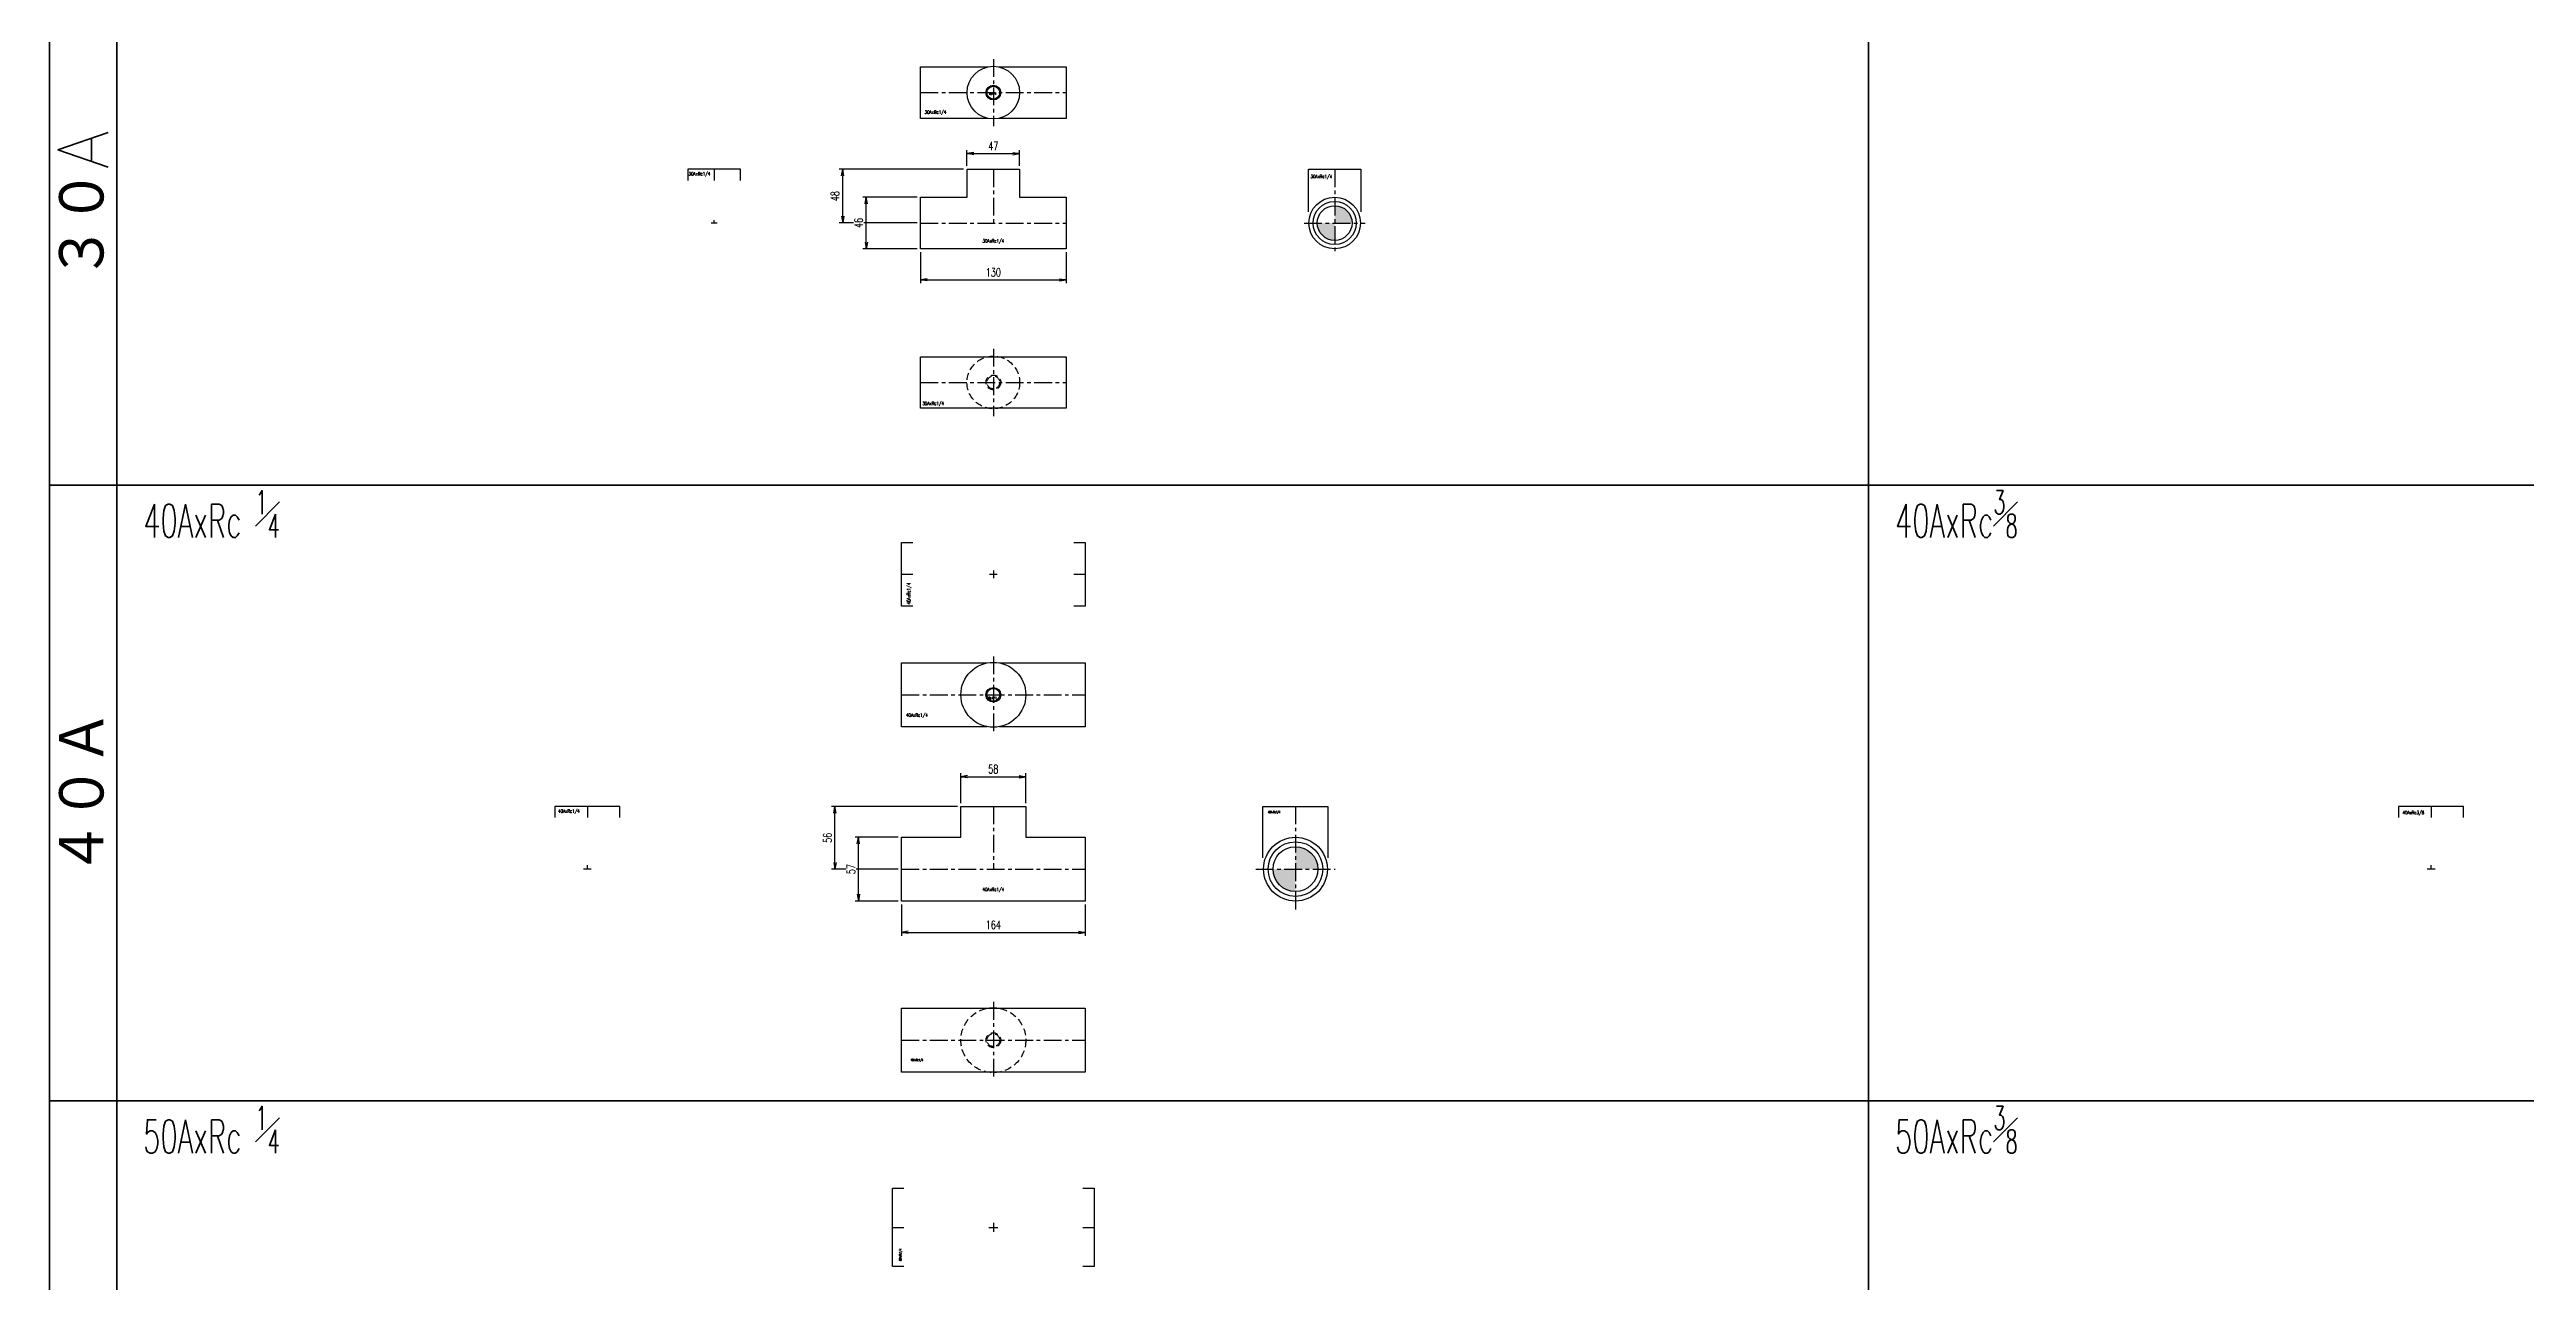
# Model space of a CAD drawing. Header units: millimetres. Extents: x 1711 to 90196, y -23291 to 8516.
# Drawn here: x 53483 to 55695, y -615 to 487 of the extents above; entities that cross this region are included whole.
import ezdxf
from ezdxf.enums import TextEntityAlignment as Align

# ---------------------------------------------------------------- set-up
doc = ezdxf.new("R2010")
doc.units = ezdxf.units.MM
doc.header["$PDMODE"] = 35
doc.linetypes.add('CENTER', pattern=[50.8, 31.75, -6.35, 6.35, -6.35])
doc.linetypes.add('HIDDEN', pattern=[9.525, 6.35, -3.175])
doc.layers.add('line', color=153, linetype='Continuous', lineweight=50)
for name, color, linetype in [('寸法', 2, 'Continuous'), ('配管-CVP', 4, 'Continuous'), ('＃配管（PVC)', 21, 'Continuous')]:
    doc.layers.add(name, color=color, linetype=linetype)
doc.styles.add('kpk', font='romans.shx', dxfattribs={"width": 0.7, "bigfont": 'extfont2.shx'})
doc.styles.get("Standard").update_dxf_attribs({"font": 'romans.shx', "bigfont": 'extfont.shx'})
doc.dimstyles.new('KPK-3', dxfattribs={"dimscale": 3, "dimtxt": 2.5, "dimasz": 2, "dimexe": 1, "dimexo": 1, "dimgap": 1, "dimtad": 3, "dimdec": 1, "dimdsep": 46, "dimtxsty": 'kpk', "dimblk": 'OPEN', "dimcen": 2.5, "dimclrd": 2, "dimclre": 2, "dimclrt": 4, "dimadec": 1, "dimazin": 2, "dimtfac": 1, "dimtdec": 1, "dimtmove": 0, "dimatfit": 2, "dimldrblk": 'OPEN', "dimfxl": 0, "dimlwd": -1, "dimlwe": -1, "dimarcsym": 0})

# ---------------------------------------------------------------- blocks, each defined once
blk = doc.blocks.new('_Open')
at = {"color": 0, "linetype": 'ByBlock', "lineweight": -2}
for p, q in [((-1, 0.17), (0, 0)), ((-1, -0.17), (0, 0)), ((0, 0), (-1, 0))]:
    blk.add_line(p, q, dxfattribs=at)
blk = doc.blocks.new('*D2252')
at = {"layer": 'Defpoints', "color": 0, "transparency": 16777216}
for p in [(54191.2, 379.7), (54302.2, 379.7), (54260.7, 331.7)]:
    blk.add_point(p, dxfattribs=at)
at = {"layer": '寸法', "color": 2, "transparency": 16777216}
for p, q in [((54299.2, 379.7), (54188.2, 379.7)), ((54191.2, 337.7), (54191.2, 373.7)), ((54257.7, 331.7), (54188.2, 331.7))]:
    blk.add_line(p, q, dxfattribs=at)
at = {"layer": '寸法', "color": 2, "transparency": 16777216, "xscale": 6, "yscale": 6, "zscale": 6}
for p, rotation in [((54191.2, 379.7), 90), ((54191.2, 331.7), 270)]:
    blk.add_blockref('_Open', p, dxfattribs=dict(at, rotation=rotation))
at = {"layer": '寸法', "color": 4, "transparency": 16777216, "insert": (54184.4, 355.7), "char_height": 7.5, "attachment_point": 5, "rotation": 90, "style": 'kpk', "bg_fill": 3, "box_fill_scale": 1.1, "bg_fill_color": 256, "bg_fill_true_color": 13158600, "bg_fill_transparency": 0}
blk.add_mtext('48', dxfattribs=at)
blk = doc.blocks.new('*D2253')
at = {"layer": 'Defpoints', "color": 0, "transparency": 16777216}
for p in [(54260.7, 308.7), (54390.7, 308.7), (54390.7, 280.9)]:
    blk.add_point(p, dxfattribs=at)
at = {"layer": '寸法', "color": 2, "transparency": 16777216}
for p, q in [((54260.7, 305.7), (54260.7, 277.9)), ((54390.7, 305.7), (54390.7, 277.9)), ((54266.7, 280.9), (54384.7, 280.9))]:
    blk.add_line(p, q, dxfattribs=at)
at = {"layer": '寸法', "color": 2, "transparency": 16777216, "xscale": 6, "yscale": 6, "zscale": 6, "rotation": 180}
blk.add_blockref('_Open', (54260.7, 280.9), dxfattribs=at)
at = {"layer": '寸法', "color": 2, "transparency": 16777216, "xscale": 6, "yscale": 6, "zscale": 6}
blk.add_blockref('_Open', (54390.7, 280.9), dxfattribs=at)
at = {"layer": '寸法', "color": 4, "transparency": 16777216, "insert": (54325.7, 287.6), "char_height": 7.5, "attachment_point": 5, "style": 'kpk', "bg_fill": 3, "box_fill_scale": 1.1, "bg_fill_color": 256, "bg_fill_true_color": 13158600, "bg_fill_transparency": 0}
blk.add_mtext('130', dxfattribs=at)
blk = doc.blocks.new('*D2254')
at = {"layer": 'Defpoints', "color": 0, "transparency": 16777216}
for p in [(54243.7, -274), (54407.7, -274), (54407.7, -302)]:
    blk.add_point(p, dxfattribs=at)
at = {"layer": '寸法', "color": 2, "transparency": 16777216}
for p, q in [((54243.7, -277), (54243.7, -305)), ((54407.7, -277), (54407.7, -305)), ((54249.7, -302), (54401.7, -302))]:
    blk.add_line(p, q, dxfattribs=at)
at = {"layer": '寸法', "color": 2, "transparency": 16777216, "xscale": 6, "yscale": 6, "zscale": 6, "rotation": 180}
blk.add_blockref('_Open', (54243.7, -302), dxfattribs=at)
at = {"layer": '寸法', "color": 2, "transparency": 16777216, "xscale": 6, "yscale": 6, "zscale": 6}
blk.add_blockref('_Open', (54407.7, -302), dxfattribs=at)
at = {"layer": '寸法', "color": 4, "transparency": 16777216, "insert": (54325.7, -295.3), "char_height": 7.5, "attachment_point": 5, "style": 'kpk', "bg_fill": 3, "box_fill_scale": 1.1, "bg_fill_color": 256, "bg_fill_true_color": 13158600, "bg_fill_transparency": 0}
blk.add_mtext('164', dxfattribs=at)
blk = doc.blocks.new('*D2263')
at = {"layer": 'Defpoints', "color": 0, "transparency": 16777216}
for p in [(54354.7, -162.9), (54296.7, -189.5), (54354.7, -189.5)]:
    blk.add_point(p, dxfattribs=at)
at = {"layer": '寸法', "color": 2, "transparency": 16777216}
for p, q in [((54296.7, -186.5), (54296.7, -159.9)), ((54302.7, -162.9), (54348.7, -162.9)), ((54354.7, -186.5), (54354.7, -159.9))]:
    blk.add_line(p, q, dxfattribs=at)
at = {"layer": '寸法', "color": 2, "transparency": 16777216, "xscale": 6, "yscale": 6, "zscale": 6, "rotation": 180}
blk.add_blockref('_Open', (54296.7, -162.9), dxfattribs=at)
at = {"layer": '寸法', "color": 2, "transparency": 16777216, "xscale": 6, "yscale": 6, "zscale": 6}
blk.add_blockref('_Open', (54354.7, -162.9), dxfattribs=at)
at = {"layer": '寸法', "color": 4, "transparency": 16777216, "insert": (54325.7, -156.2), "char_height": 7.5, "attachment_point": 5, "style": 'kpk', "bg_fill": 3, "box_fill_scale": 1.1, "bg_fill_color": 256, "bg_fill_true_color": 13158600, "bg_fill_transparency": 0}
blk.add_mtext('58', dxfattribs=at)
blk = doc.blocks.new('*D2264')
at = {"layer": 'Defpoints', "color": 0, "transparency": 16777216}
for p in [(54302.2, 379.7), (54349.2, 393.7), (54349.2, 379.7)]:
    blk.add_point(p, dxfattribs=at)
at = {"layer": '寸法', "color": 2, "transparency": 16777216}
for p, q in [((54302.2, 382.7), (54302.2, 396.7)), ((54308.2, 393.7), (54343.2, 393.7)), ((54349.2, 382.7), (54349.2, 396.7))]:
    blk.add_line(p, q, dxfattribs=at)
at = {"layer": '寸法', "color": 2, "transparency": 16777216, "xscale": 6, "yscale": 6, "zscale": 6, "rotation": 180}
blk.add_blockref('_Open', (54302.2, 393.7), dxfattribs=at)
at = {"layer": '寸法', "color": 2, "transparency": 16777216, "xscale": 6, "yscale": 6, "zscale": 6}
blk.add_blockref('_Open', (54349.2, 393.7), dxfattribs=at)
at = {"layer": '寸法', "color": 4, "transparency": 16777216, "insert": (54325.7, 400.4), "char_height": 7.5, "attachment_point": 5, "style": 'kpk', "bg_fill": 3, "box_fill_scale": 1.1, "bg_fill_color": 256, "bg_fill_true_color": 13158600, "bg_fill_transparency": 0}
blk.add_mtext('47', dxfattribs=at)
blk = doc.blocks.new('*D2265')
at = {"layer": 'Defpoints', "color": 0, "transparency": 16777216}
for p in [(54212.2, 354.7), (54260.7, 354.7), (54260.7, 308.7)]:
    blk.add_point(p, dxfattribs=at)
at = {"layer": '寸法', "color": 2, "transparency": 16777216}
for p, q in [((54257.7, 354.7), (54209.2, 354.7)), ((54212.2, 314.7), (54212.2, 348.7)), ((54257.7, 308.7), (54209.2, 308.7))]:
    blk.add_line(p, q, dxfattribs=at)
at = {"layer": '寸法', "color": 2, "transparency": 16777216, "xscale": 6, "yscale": 6, "zscale": 6}
for p, rotation in [((54212.2, 354.7), 90), ((54212.2, 308.7), 270)]:
    blk.add_blockref('_Open', p, dxfattribs=dict(at, rotation=rotation))
at = {"layer": '寸法', "color": 4, "transparency": 16777216, "insert": (54205.4, 331.7), "char_height": 7.5, "attachment_point": 5, "rotation": 90, "style": 'kpk', "bg_fill": 3, "box_fill_scale": 1.1, "bg_fill_color": 256, "bg_fill_true_color": 13158600, "bg_fill_transparency": 0}
blk.add_mtext('46', dxfattribs=at)
blk = doc.blocks.new('A$Cb0ec0105')
at = {"layer": 'line'}
for p, q in [((0, 0), (0, -9662.3)), ((60, 0), (60, -9662.3)), ((1624.4, -9662.3), (1624.4, -100))]:
    blk.add_line(p, q, dxfattribs=at)
for points in [[(0, -1510), (2414, -1510), (3514, -1510), (4614, -1510), (5714, -1510), (6814, -1510), (7914, -1510), (7974, -1510), (9074, -1510), (10174, -1510), (11274, -1510), (12374, -1510), (13681.8, -1510)], [(0, -2060), (2414, -2060), (3514, -2060), (4614, -2060), (5714, -2060), (6814, -2060), (7914, -2060), (7974, -2060), (9074, -2060), (10174, -2060), (11274, -2060), (12374, -2060), (13681.8, -2060)]]:
    blk.add_lwpolyline(points, dxfattribs=at)
at = {"layer": 'line', "char_height": 45, "attachment_point": 5, "rotation": 90}
for s, insert in [('３０A', (30, -1260)), ('４０Ａ', (30, -1785))]:
    blk.add_mtext(s, dxfattribs=dict(at, insert=insert))
at = {"layer": 'line', "char_height": 30, "attachment_point": 4}
for s, insert in [('{\\W0.6;40AxRc \\H0.7x;\\S1#4;}', (83.6, -1535.9)), ('{\\W0.6;40AxRc\\H0.7x;\\S3#8;}', (1647.9, -1535.9)), ('{\\W0.6;50AxRc \\H0.7x;\\S1#4;}', (83.6, -2085.9)), ('{\\W0.6;50AxRc\\H0.7x;\\S3#8;}', (1647.9, -2085.9))]:
    blk.add_mtext(s, dxfattribs=dict(at, insert=insert))
blk = doc.blocks.new('30AxRc1／4-ねじ付BT『Ｔ型』-正面')
at = {"layer": '＃配管（PVC)', "color": 2, "linetype": 'CENTER', "ltscale": 0.5}
for p, q in [((0, 48), (0, 0)), ((-65, 0), (65, 0))]:
    blk.add_line(p, q, dxfattribs=at)
at = {"layer": '＃配管（PVC)', "color": 0, "linetype": 'ByBlock'}
blk.add_lwpolyline([(-65, -23), (-65, 23), (-23.5, 23), (-23.5, 48), (23.5, 48), (23.5, 23), (65, 23), (65, -23)], close=True, dxfattribs=at)
at = {"layer": 'Defpoints', "color": 6, "style": 'kpk', "width": 0.7}
blk.add_text('30AxRc1/4', height=3, dxfattribs=at).set_placement((0, -14.5), align=Align.TOP_CENTER)
blk = doc.blocks.new('30AxRc1／4-ねじ付BT『Ｔ型』-下面')
at = {"layer": '＃配管（PVC)', "color": 2, "linetype": 'CENTER', "ltscale": 0.5}
blk.add_line((0, 30), (0, -30), dxfattribs=at)
at = {"layer": '＃配管（PVC)', "color": 0, "linetype": 'ByBlock'}
blk.add_lwpolyline([(65, 23), (65, -23), (-65, -23), (-65, 23)], close=True, dxfattribs=at)
at = {"layer": '＃配管（PVC)', "color": 2, "linetype": 'CENTER', "ltscale": 0.5}
blk.add_lwpolyline([(-65, 0), (65, 0)], dxfattribs=at)
at = {"layer": '＃配管（PVC)', "color": 252, "linetype": 'HIDDEN'}
for radius in [23.5, 5.72]:
    blk.add_circle((0, 0), radius, dxfattribs=at)
at = {"layer": '＃配管（PVC)', "color": 42, "linetype": 'HIDDEN'}
blk.add_circle((0, 0), 6.58, dxfattribs=at)
at = {"layer": 'Defpoints', "color": 6, "style": 'kpk', "width": 0.7}
blk.add_text('30AxRc1/4', height=3, dxfattribs=at).set_placement((-53.7, -17.2), align=Align.TOP_CENTER)
blk = doc.blocks.new('30AxRc1／4-ねじ付BT『Ｔ型』-上面')
at = {"layer": '＃配管（PVC)', "color": 2, "linetype": 'CENTER', "ltscale": 0.5}
blk.add_line((0, 30), (0, -30), dxfattribs=at)
at = {"layer": '＃配管（PVC)', "color": 0, "linetype": 'ByBlock'}
for points in [[(-4.8, -23), (-65, -23), (-65, 23), (-4.8, 23)], [(4.8, 23), (65, 23), (65, -23), (4.8, -23)]]:
    blk.add_lwpolyline(points, dxfattribs=at)
at = {"layer": '＃配管（PVC)', "color": 2, "linetype": 'CENTER', "ltscale": 0.5}
blk.add_lwpolyline([(-65, 0), (65, 0)], dxfattribs=at)
at = {"layer": '＃配管（PVC)', "color": 0, "linetype": 'ByBlock'}
for radius in [23.5, 5.72]:
    blk.add_circle((0, 0), radius, dxfattribs=at)
at = {"layer": '＃配管（PVC)', "color": 42, "linetype": 'ByBlock'}
blk.add_circle((0, 0), 6.58, dxfattribs=at)
at = {"layer": 'Defpoints', "color": 6, "style": 'kpk'}
for s, height, width, p in [('Rc1/4 ', 2, 0.6, (0, 0)), ('30AxRc1/4', 3, 0.7, (-51.7, -15.9))]:
    blk.add_text(s, height=height, dxfattribs=dict(at, width=width)).set_placement(p, align=Align.TOP_CENTER)
blk = doc.blocks.new('30AxRc1／4-ねじ付BT『Ｔ型』-半(側)')
at = {"layer": '＃配管（PVC)', "color": 2, "linetype": 'CENTER', "ltscale": 0.5}
for p, q in [((0, 48), (0, 38)), ((2.7, 0), (-2.7, 0)), ((0, 0), (0, 2.7))]:
    blk.add_line(p, q, dxfattribs=at)
at = {"layer": '＃配管（PVC)', "color": 0, "linetype": 'ByBlock'}
blk.add_lwpolyline([(23.5, 38), (23.5, 48), (-23.5, 48), (-23.5, 38)], dxfattribs=at)
at = {"layer": 'Defpoints', "color": 6, "style": 'kpk', "width": 0.7}
blk.add_text('30AxRc1/4', height=3, dxfattribs=at).set_placement((-13.1, 45.5), align=Align.TOP_CENTER)
blk = doc.blocks.new('30AxRc1／4-ねじ付BT『Ｔ型』-側面')
at = {"layer": '＃配管（PVC)'}
h = blk.add_hatch(color=252, dxfattribs=at)
h.dxf.hatch_style = 1
h.paths.add_polyline_path([(0, 0), (15.5, 0, 0.414214), (0, 15.5)])
h.paths.add_polyline_path([(0, -15.5), (0, 0), (-15.5, 0, 0.414214)])
at = {"layer": '＃配管（PVC)', "color": 2, "linetype": 'CENTER', "ltscale": 0.5}
for p, q in [((0, 48), (0, -26.2)), ((-27.2, 0), (27.2, 0))]:
    blk.add_line(p, q, dxfattribs=at)
at = {"layer": '＃配管（PVC)', "color": 0, "linetype": 'ByBlock'}
blk.add_lwpolyline([(-23.5, 10), (-23.5, 48), (23.5, 48), (23.5, 10)], dxfattribs=at)
for radius in [23, 19.3, 15.5]:
    blk.add_circle((0, 0), radius, dxfattribs=at)
at = {"layer": 'Defpoints', "color": 6, "style": 'kpk', "width": 0.7}
blk.add_text('30AxRc1/4', height=3, dxfattribs=at).set_placement((-11.9, 43.1), align=Align.TOP_CENTER)
blk = doc.blocks.new('*D2414')
at = {"layer": 'Defpoints', "color": 0, "linetype": 'ByBlock', "transparency": 16777216}
for p in [(54184.3, -189.5), (54296.7, -189.5), (54243.7, -245.5)]:
    blk.add_point(p, dxfattribs=at)
at = {"layer": '寸法', "color": 2, "transparency": 16777216}
for p, q in [((54293.7, -189.5), (54181.3, -189.5)), ((54184.3, -239.5), (54184.3, -195.5)), ((54240.7, -245.5), (54181.3, -245.5))]:
    blk.add_line(p, q, dxfattribs=at)
at = {"layer": '寸法', "color": 2, "linetype": 'ByBlock', "transparency": 16777216, "xscale": 6, "yscale": 6, "zscale": 6}
for p, rotation in [((54184.3, -189.5), 90), ((54184.3, -245.5), 270)]:
    blk.add_blockref('_Open', p, dxfattribs=dict(at, rotation=rotation))
at = {"layer": '寸法', "color": 4, "linetype": 'ByBlock', "transparency": 16777216, "insert": (54177.6, -217.5), "char_height": 7.5, "attachment_point": 5, "rotation": 90, "style": 'kpk', "bg_fill": 3, "box_fill_scale": 1.1, "bg_fill_color": 256, "bg_fill_true_color": 13158600, "bg_fill_transparency": 0}
blk.add_mtext('56', dxfattribs=at)
blk = doc.blocks.new('*D2415')
at = {"layer": 'Defpoints', "color": 0, "linetype": 'ByBlock', "transparency": 16777216}
for p in [(54205.3, -217), (54243.7, -217), (54243.7, -274)]:
    blk.add_point(p, dxfattribs=at)
at = {"layer": '寸法', "color": 2, "transparency": 16777216}
for p, q in [((54240.7, -217), (54202.3, -217)), ((54205.3, -268), (54205.3, -223)), ((54240.7, -274), (54202.3, -274))]:
    blk.add_line(p, q, dxfattribs=at)
at = {"layer": '寸法', "color": 2, "linetype": 'ByBlock', "transparency": 16777216, "xscale": 6, "yscale": 6, "zscale": 6}
for p, rotation in [((54205.3, -217), 90), ((54205.3, -274), 270)]:
    blk.add_blockref('_Open', p, dxfattribs=dict(at, rotation=rotation))
at = {"layer": '寸法', "color": 4, "linetype": 'ByBlock', "transparency": 16777216, "insert": (54198.6, -245.5), "char_height": 7.5, "attachment_point": 5, "rotation": 90, "style": 'kpk', "bg_fill": 3, "box_fill_scale": 1.1, "bg_fill_color": 256, "bg_fill_true_color": 13158600, "bg_fill_transparency": 0}
blk.add_mtext('57', dxfattribs=at)
blk = doc.blocks.new('40AxRc1／4-ねじ付BT『Ｔ型』-正面')
at = {"layer": '＃配管（PVC)', "color": 2, "linetype": 'CENTER', "ltscale": 0.5}
for p, q in [((0, 56), (0, 0)), ((-82, 0), (82, 0))]:
    blk.add_line(p, q, dxfattribs=at)
at = {"layer": '＃配管（PVC)', "color": 0, "linetype": 'ByBlock'}
blk.add_lwpolyline([(-82, -28.5), (-82, 28.5), (-29, 28.5), (-29, 56), (29, 56), (29, 28.5), (82, 28.5), (82, -28.5)], close=True, dxfattribs=at)
at = {"layer": 'Defpoints', "color": 6, "style": 'kpk', "width": 0.7}
blk.add_text('40AxRc1/4', height=3, dxfattribs=at).set_placement((0, -16.6), align=Align.TOP_CENTER)
blk = doc.blocks.new('40AxRc1／4-ねじ付BT『Ｔ型』-上面')
at = {"layer": '＃配管（PVC)', "color": 2, "linetype": 'CENTER', "ltscale": 0.5}
blk.add_line((0, 34.2), (0, -34.2), dxfattribs=at)
at = {"layer": '＃配管（PVC)', "color": 0, "linetype": 'ByBlock'}
for points in [[(-5.4, -28.5), (-82, -28.5), (-82, 28.5), (-5.4, 28.5)], [(5.4, 28.5), (82, 28.5), (82, -28.5), (5.4, -28.5)]]:
    blk.add_lwpolyline(points, dxfattribs=at)
at = {"layer": '＃配管（PVC)', "color": 2, "linetype": 'CENTER', "ltscale": 0.5}
blk.add_lwpolyline([(-82, 0), (82, 0)], dxfattribs=at)
at = {"layer": '＃配管（PVC)', "color": 0, "linetype": 'ByBlock'}
for radius in [29, 5.72]:
    blk.add_circle((0, 0), radius, dxfattribs=at)
at = {"layer": '＃配管（PVC)', "color": 42, "linetype": 'ByBlock'}
blk.add_circle((0, 0), 6.58, dxfattribs=at)
at = {"layer": 'Defpoints', "color": 6, "style": 'kpk', "width": 0.7}
for s, height, p in [('40AxRc1/4', 3, (-68.2, -16.6)), ('Rc1/4 ', 2, (0, -1.8))]:
    blk.add_text(s, height=height, dxfattribs=at).set_placement(p, align=Align.TOP_CENTER)
blk = doc.blocks.new('40AxRc1／4-ねじ付BT『Ｔ型』-下面')
at = {"layer": '＃配管（PVC)', "color": 2, "linetype": 'CENTER', "ltscale": 0.5}
blk.add_line((0, 34.2), (0, -34.2), dxfattribs=at)
at = {"layer": '＃配管（PVC)', "color": 0, "linetype": 'ByBlock'}
blk.add_lwpolyline([(-82, 28.5), (82, 28.5), (82, -28.5), (-82, -28.5)], close=True, dxfattribs=at)
at = {"layer": '＃配管（PVC)', "color": 2, "linetype": 'CENTER', "ltscale": 0.5}
blk.add_lwpolyline([(-82, 0), (82, 0)], dxfattribs=at)
at = {"layer": '＃配管（PVC)', "color": 252, "linetype": 'HIDDEN'}
for radius in [29, 5.72]:
    blk.add_circle((0, 0), radius, dxfattribs=at)
at = {"layer": '＃配管（PVC)', "color": 42, "linetype": 'HIDDEN'}
blk.add_circle((0, 0), 6.58, dxfattribs=at)
at = {"layer": 'Defpoints', "color": 6, "style": 'kpk', "width": 0.6}
blk.add_text('40AxRc1/4', height=2, dxfattribs=at).set_placement((-68.2, -16.6), align=Align.TOP_CENTER)
blk = doc.blocks.new('40AxRc1／4-ねじ付BT『Ｔ型』-半(上下)')
at = {"layer": '＃配管（PVC)', "color": 2, "linetype": 'CENTER', "ltscale": 0.5}
for p, q in [((-3.4, 0), (3.4, 0)), ((0, 3.4), (0, -3.4))]:
    blk.add_line(p, q, dxfattribs=at)
at = {"layer": '＃配管（PVC)', "color": 0, "linetype": 'ByBlock'}
for points in [[(-72, -28.5), (-82, -28.5), (-82, 28.5), (-72, 28.5)], [(72, 28.5), (82, 28.5), (82, -28.5), (72, -28.5)]]:
    blk.add_lwpolyline(points, dxfattribs=at)
at = {"layer": '＃配管（PVC)', "color": 2, "linetype": 'CENTER', "ltscale": 0.5}
for points in [[(72, 0), (82, 0)], [(-82, 0), (-72, 0)]]:
    blk.add_lwpolyline(points, dxfattribs=at)
at = {"layer": 'Defpoints', "color": 6, "style": 'kpk', "width": 0.7}
blk.add_text('40AxRc1/4', height=3, rotation=90, dxfattribs=at).set_placement((-77.1, -17.3), align=Align.TOP_CENTER)
blk = doc.blocks.new('40AxRc1／4-ねじ付BT『Ｔ型』-側面')
at = {"layer": '＃配管（PVC)'}
h = blk.add_hatch(color=252, dxfattribs=at)
h.dxf.hatch_style = 1
h.paths.add_polyline_path([(20, 0, 0.414214), (0, 20), (0, 0)])
h.paths.add_polyline_path([(0, -20), (0, 0), (-20, 0, 0.414214)])
at = {"layer": '＃配管（PVC)', "color": 2, "linetype": 'CENTER', "ltscale": 0.5}
for p, q in [((0, 56), (0, -36.8)), ((-35.4, 0), (35.4, 0))]:
    blk.add_line(p, q, dxfattribs=at)
at = {"layer": '＃配管（PVC)', "color": 0, "linetype": 'ByBlock'}
blk.add_lwpolyline([(-29, 10), (-29, 56), (29, 56), (29, 10)], dxfattribs=at)
for radius in [28.5, 24.4, 20]:
    blk.add_circle((0, 0), radius, dxfattribs=at)
at = {"layer": 'Defpoints', "color": 6, "style": 'kpk', "width": 0.6}
blk.add_text('40AxRc1/4', height=2, dxfattribs=at).set_placement((-19.1, 52), align=Align.TOP_CENTER)
blk = doc.blocks.new('40AxRc1／4-ねじ付BT『Ｔ型』-半(側面)')
at = {"layer": '＃配管（PVC)', "color": 2, "linetype": 'CENTER', "ltscale": 0.5}
for p, q in [((0, 56), (0, 46)), ((3.5, 0), (-3.5, 0)), ((0, 0), (0, 3.5))]:
    blk.add_line(p, q, dxfattribs=at)
at = {"layer": '＃配管（PVC)', "color": 0, "linetype": 'ByBlock'}
blk.add_lwpolyline([(29, 46), (29, 56), (-29, 56), (-29, 46)], dxfattribs=at)
at = {"layer": 'Defpoints', "color": 6, "style": 'kpk', "width": 0.7}
blk.add_text('40AxRc1/4', height=3, dxfattribs=at).set_placement((-16.5, 53.4), align=Align.TOP_CENTER)
blk = doc.blocks.new('50AxRc1／4-ねじ付BT『Ｔ型』-半(上下)')
at = {"layer": '＃配管（PVC)', "color": 2, "linetype": 'CENTER', "ltscale": 0.5}
for p, q in [((-4, 0), (4, 0)), ((0, 4), (0, -4))]:
    blk.add_line(p, q, dxfattribs=at)
at = {"layer": '＃配管（PVC)', "color": 0, "linetype": 'ByBlock'}
for points in [[(-80, -35), (-90, -35), (-90, 35), (-80, 35)], [(80, 35), (90, 35), (90, -35), (80, -35)]]:
    blk.add_lwpolyline(points, dxfattribs=at)
at = {"layer": '＃配管（PVC)', "color": 2, "linetype": 'CENTER', "ltscale": 0.5}
for points in [[(80, 0), (90, 0)], [(-90, 0), (-80, 0)]]:
    blk.add_lwpolyline(points, dxfattribs=at)
at = {"layer": 'Defpoints', "color": 6, "style": 'kpk', "width": 0.6}
blk.add_text('50AxRc1/4', height=2, rotation=90, dxfattribs=at).set_placement((-84.1, -24.4), align=Align.TOP_CENTER)
blk = doc.blocks.new('40AxRc3／8-ねじ付BT『Ｔ型』-半(側面)')
at = {"layer": '＃配管（PVC)', "color": 2, "linetype": 'CENTER', "ltscale": 0.5}
for p, q in [((0, 56), (0, 46)), ((3.5, 0), (-3.5, 0)), ((0, 0), (0, 3.5))]:
    blk.add_line(p, q, dxfattribs=at)
at = {"layer": '＃配管（PVC)', "color": 0, "linetype": 'ByBlock'}
blk.add_lwpolyline([(29, 46), (29, 56), (-29, 56), (-29, 46)], dxfattribs=at)
at = {"layer": 'Defpoints', "color": 6, "style": 'kpk', "width": 0.7}
blk.add_text('40AxRc3/8', height=3, dxfattribs=at).set_placement((-15.9, 52), align=Align.TOP_CENTER)

msp = doc.modelspace()

# ---------------------------------------------------------------- block references
at = {"layer": '配管-CVP'}
for name, p in [('30AxRc1／4-ねじ付BT『Ｔ型』-上面', (54325.7327, 448.1596)), ('30AxRc1／4-ねじ付BT『Ｔ型』-半(側)', (54076.3988, 331.6642)), ('30AxRc1／4-ねじ付BT『Ｔ型』-側面', (54630.5231, 331.6642)), ('30AxRc1／4-ねじ付BT『Ｔ型』-下面', (54325.7327, 189.2617)), ('40AxRc1／4-ねじ付BT『Ｔ型』-半(上下)', (54325.7327, 17.9098)), ('40AxRc1／4-ねじ付BT『Ｔ型』-上面', (54325.7327, -89.7658)), ('40AxRc1／4-ねじ付BT『Ｔ型』-半(側面)', (53963.2289, -245.4947)), ('40AxRc1／4-ねじ付BT『Ｔ型』-側面', (54595.5203, -245.4947)), ('40AxRc3／8-ねじ付BT『Ｔ型』-半(側面)', (55609.6064, -245.4947)), ('40AxRc1／4-ねじ付BT『Ｔ型』-下面', (54325.7327, -398.3127)), ('50AxRc1／4-ねじ付BT『Ｔ型』-半(上下)', (54325.7327, -565.5873))]:
    msp.add_blockref(name, p, dxfattribs=at)

# ---------------------------------------------------------------- dimensions: what is measured, and where the dimension line sits
at = {"layer": '寸法'}
dim = msp.add_linear_dim(base=(54191.1903, 379.6642), p1=(54260.7327, 331.6642), p2=(54302.2327, 379.6642), angle=90, dimstyle='KPK-3', dxfattribs=at)
dim.commit()
dim.dimension.update_dxf_attribs({"geometry": '*D2252', "text_midpoint": (54184.4403, 355.6642)})
for base, p1, p2, picture, middle in [((54390.7327, 280.8524), (54260.7327, 308.6642), (54390.7327, 308.6642), '*D2253', (54325.7327, 287.6024)), ((54354.7327, -162.9469), (54296.7327, -189.4947), (54354.7327, -189.4947), '*D2263', (54325.7327, -156.1969)), ((54407.7327, -302.0286), (54243.7327, -273.9947), (54407.7327, -273.9947), '*D2254', (54325.7327, -295.2786))]:
    dim = msp.add_linear_dim(base=base, p1=p1, p2=p2, dimstyle='KPK-3', dxfattribs=at)
    dim.commit()
    dim.dimension.update_dxf_attribs({"geometry": picture, "text_midpoint": middle})

# ---------------------------------------------------------------- next in the draw order: dimensions: what is measured, and where the dimension line sits
dim = msp.add_linear_dim(base=(54349.2327, 393.68), p1=(54302.2327, 379.6642), p2=(54349.2327, 379.6642), dimstyle='KPK-3', dxfattribs=at)
dim.commit()
dim.dimension.update_dxf_attribs({"geometry": '*D2264', "text_midpoint": (54325.7327, 400.43)})
dim = msp.add_linear_dim(base=(54212.1903, 354.6642), p1=(54260.7327, 308.6642), p2=(54260.7327, 354.6642), angle=90, dimstyle='KPK-3', dxfattribs=at)
dim.commit()
dim.dimension.update_dxf_attribs({"geometry": '*D2265', "text_midpoint": (54205.4403, 331.6642)})

# ---------------------------------------------------------------- next in the draw order: block references
at = {"layer": 'line'}
msp.add_blockref('A$Cb0ec0105', (53482.959, 1607.5677), dxfattribs=at)
at = {"layer": '配管-CVP'}
msp.add_blockref('30AxRc1／4-ねじ付BT『Ｔ型』-正面', (54325.7327, 331.6642), dxfattribs=at)

# ---------------------------------------------------------------- next in the draw order: dimensions: what is measured, and where the dimension line sits
at = {"layer": '寸法', "linetype": 'ByBlock'}
dim = msp.add_linear_dim(base=(54184.3331, -189.4947), p1=(54243.7327, -245.4947), p2=(54296.7327, -189.4947), angle=90, dimstyle='KPK-3', dxfattribs=at)
dim.commit()
dim.dimension.update_dxf_attribs({"geometry": '*D2414', "text_midpoint": (54177.5831, -217.4947)})

# ---------------------------------------------------------------- next in the draw order: dimensions: what is measured, and where the dimension line sits
dim = msp.add_linear_dim(base=(54205.3331, -216.9947), p1=(54243.7327, -273.9947), p2=(54243.7327, -216.9947), angle=90, dimstyle='KPK-3', dxfattribs=at)
dim.commit()
dim.dimension.update_dxf_attribs({"geometry": '*D2415', "text_midpoint": (54198.5831, -245.4947)})

# ---------------------------------------------------------------- next in the draw order: block references
at = {"layer": '配管-CVP'}
msp.add_blockref('40AxRc1／4-ねじ付BT『Ｔ型』-正面', (54325.7327, -245.4947), dxfattribs=at)

doc.saveas('drawing.dxf')
